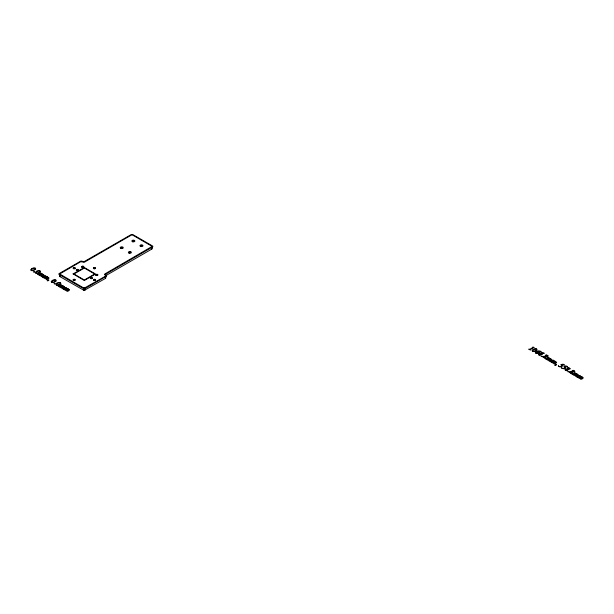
<?xml version="1.0" encoding="UTF-8"?>
<svg xmlns="http://www.w3.org/2000/svg" width="614" height="614" viewBox="0 0 614 614"><rect width="100%" height="100%" fill="white"/><g stroke="black" fill="none" stroke-linecap="round" stroke-linejoin="round"><path stroke-width="0.92" d="M151.965 246.498L104.748 274.013C103.467 274.926 106.729 275.287 105.447 276.2L84.133 288.219L59.719 273.982L80.672 261.741L84.325 262.232L131.465 235.047L132.762 235.147L151.888 246.26L151.65 249.177L105.577 275.778M151.957 248.816L151.827 248.424M59.827 276.039L59.965 276.638L84.133 290.46L105.447 278.434L105.447 277.551M105.723 278.157L105.754 276.423M151.827 246.813L151.827 249.046M151.65 246.805L151.65 249.177M105.685 276.262L105.616 278.303M105.447 276.945L105.447 278.434M84.862 288.081L84.862 290.322M84.678 288.158L84.678 290.399M84.578 288.189L84.578 290.43M84.364 288.219L84.364 290.46M84.133 288.219L84.133 290.46M83.918 288.189L83.918 290.43M83.819 288.158L83.819 290.399M83.642 288.081L83.642 290.322M59.965 274.404L59.965 276.638M59.827 273.798L59.827 276.538M59.773 273.859L59.773 276.477M31.391 269.638L31.345 270.505L32.442 270.574L35.098 269.116L35.213 268.241L33.663 268.318L31.391 269.638M36.042 272.324L35.996 273.184L37.093 273.261L39.749 271.802L39.864 270.928L38.314 271.004L36.042 272.324M51.891 281.473L51.845 282.34L52.95 282.409L55.598 280.959L55.713 280.076L54.17 280.153L51.891 281.473M56.542 284.159L56.496 285.026L57.601 285.096L60.249 283.645L60.364 282.762L58.821 282.839L56.542 284.159M532.745 350.433L532.699 351.292L533.796 351.361L536.452 349.911L536.567 349.036L535.017 349.113L532.745 350.433M558.333 365.844L558.717 366.52L560.375 366.957L561.971 366.589L562.577 365.729L561.756 364.632L562.539 364.478C563.882 365.837 565.931 364.939 562.984 364.171L560.782 364.655L561.541 365.353L561.25 366.489L559.316 366.604L558.333 365.844M561.434 367.632L561.818 368.316L563.475 368.753L565.072 368.377L565.678 367.517L564.857 366.428L565.64 366.266C567.014 367.632 569.017 366.712 566.085 365.959L563.882 366.443L564.642 367.149L564.35 368.277L562.416 368.392L561.434 367.632M105.301 274.443L106.483 275.325A1.949 1.128 0 0 1 106.475 276.185L84.885 288.657A1.681 0.967 0 0 1 83.611 288.657L58.959 274.42A1.681 0.967 0 0 1 58.959 273.683L80.71 261.15A1.781 1.028 0 0 1 81.984 261.157L83.75 261.856L131.258 234.548A1.942 1.121 0 0 1 132.747 234.548L152.686 246.068A1.942 1.121 0 0 1 152.686 246.928L105.301 274.443M73.104 273.89L84.318 280.506L95.554 274.013L84.318 267.527L73.104 273.89M121.135 247.619C122.071 249.115 122.923 246.521 121.135 247.619M129.247 252.308C130.183 253.805 131.035 251.21 129.247 252.308M132.731 240.926C133.668 242.415 134.52 239.821 132.731 240.926M140.844 245.615C141.78 247.112 142.632 244.51 140.844 245.615M533.996 347.37L530.312 349.512L530.442 350.118L528.731 349.136L529.398 349.297C533.251 348.852 531.524 346.066 533.988 347.386M42.612 274.105L44.216 275.249C43.371 276.914 40.785 276.945 41.483 276.262L43.571 275.08L43.379 274.681L42.343 274.512L40.654 276.008L39.265 275.202L41.284 274.558L41.737 273.737L40.693 273.552L38.981 275.041L37.6 274.243L38.076 274.335C38.92 273.69 41.391 272.033 40.877 273.422L42.612 274.105M47.431 276.891L49.043 278.035C48.199 279.7 45.613 279.731 46.303 279.048L48.399 277.866L48.207 277.467L47.171 277.298L45.482 278.794L44.093 277.988L46.111 277.336L46.564 276.515L45.52 276.338L43.801 277.827L42.427 277.029L42.896 277.121C43.747 276.477 46.211 274.819 45.705 276.2L47.431 276.891M63.112 285.947L64.716 287.083C63.871 288.757 61.285 288.787 61.983 288.104L64.079 286.915L63.887 286.515L62.843 286.347L61.162 287.843L59.773 287.045L61.784 286.393L62.244 285.571L61.193 285.387L59.481 286.876L58.107 286.078L58.576 286.17C59.428 285.525 61.891 283.868 61.377 285.257L63.112 285.947M67.939 288.726L69.543 289.869C68.699 291.543 66.112 291.573 66.811 290.882L68.898 289.701L68.707 289.301L67.67 289.133L65.982 290.629L64.593 289.823L66.611 289.179L67.064 288.357L66.02 288.173L64.309 289.662L62.927 288.864L63.403 288.956C64.247 288.311 66.719 286.654 66.205 288.043L67.939 288.726M550.167 358.476L551.771 359.62C550.965 361.308 548.348 361.27 549.039 360.633L551.126 359.451L550.942 359.052L549.898 358.883L548.21 360.38L546.821 359.574L548.839 358.929L549.292 358.108L548.248 357.924L546.537 359.413L545.155 358.614L545.631 358.706C546.698 358.108 548.755 356.366 548.432 357.793L550.167 358.476M554.987 361.262L556.599 362.406C555.754 364.071 553.168 364.102 553.859 363.419L555.954 362.237L555.762 361.838L554.726 361.669L553.114 363.12L551.648 362.36L553.667 361.715L554.12 360.894L553.076 360.71L551.357 362.199L549.983 361.4L550.451 361.493C551.303 360.848 553.767 359.19 553.26 360.579L554.987 361.262M576.868 373.895L578.472 375.039C577.628 376.704 575.042 376.735 575.74 376.052L577.835 374.87L577.644 374.471L576.607 374.302L574.996 375.753L573.53 374.993L575.541 374.348L576.001 373.519L574.957 373.343L573.238 374.832L571.864 374.033L572.332 374.126C573.184 373.481 575.648 371.823 575.141 373.205L576.868 373.895M581.696 376.681L583.3 377.825C582.456 379.49 579.869 379.521 580.568 378.838L582.655 377.656L582.463 377.257L581.427 377.088L579.739 378.585L578.35 377.779L580.368 377.126L580.821 376.305L579.777 376.129L578.066 377.618L576.684 376.819L577.16 376.912C578.004 376.267 580.476 374.609 579.961 375.991L581.696 376.681M48.368 280.498L47.086 280.744L48.736 280.598L48.805 279.984L48.076 279.969L48.368 280.498M555.923 364.869L554.642 365.115L556.292 364.969L556.361 364.355L555.639 364.34L555.923 364.869M543.213 356.419L542.845 357.041L544.595 358.023L545.654 357.793L546.03 356.465L547.88 356.373L548.202 355.851L546.552 354.915L545.539 355.122L545.155 356.227L543.213 356.419M565.271 369.152L564.903 369.774L566.645 370.756L567.712 370.526L568.08 369.198L569.93 369.106L570.252 368.584L568.602 367.648L567.589 367.847L567.206 368.96L565.271 369.152M569.922 371.838L569.554 372.46L571.296 373.442L572.363 373.212L572.732 371.884L574.581 371.792L574.904 371.27L573.253 370.334L572.24 370.534L571.857 371.647L569.922 371.838M34.622 271.925L33.647 271.925L34.622 271.925M55.122 283.76L54.147 283.76L55.122 283.76M542.177 356.297L541.203 356.297L542.177 356.297M568.879 371.716L567.904 371.716L568.879 371.716M546.184 355.276L545.969 356.297L547.765 355.729L546.184 355.276M568.234 368.009L568.027 369.029L569.815 368.461L568.234 368.009M572.885 370.695L572.678 371.716L574.466 371.148L572.885 370.695M545.347 357.21L544.342 357.801L543.321 357.156L545.194 356.404L545.347 357.21M567.397 369.935L566.392 370.534L565.371 369.881L567.244 369.129L567.397 369.935M572.056 372.621L571.043 373.22L570.022 372.568L571.895 371.815L572.056 372.621M539.107 352.436L537.127 353.541L535.761 353.265L535.285 352.413L536.175 351.4L538.862 350.824L541.203 351.438L537.549 351.461L539.107 352.436M542.208 354.224L540.228 355.329L538.862 355.053L538.386 354.209L539.276 353.188L541.962 352.62L544.303 353.227L540.658 353.25L542.208 354.224M31.859 268.556L30.7 269.699L31.137 270.582L33.371 270.705L35.742 269.201L35.389 268.157L33.478 267.934L31.859 268.556M36.51 271.242L35.351 272.386L35.789 273.261L38.022 273.391L40.394 271.887L40.04 270.843L38.129 270.62L36.51 271.242M52.359 280.391L51.2 281.534L51.645 282.417L53.871 282.547L56.242 281.035L55.897 279.992L53.986 279.777L52.359 280.391M57.01 283.077L55.851 284.221L56.296 285.103L58.522 285.234L60.893 283.722L60.548 282.678L58.637 282.463L57.01 283.077M533.213 349.343L532.054 350.494L532.491 351.369L534.725 351.5L537.096 349.995L536.743 348.944L534.832 348.729L533.213 349.343M536.544 351.845L535.792 352.528L535.984 353.18L538.286 352.497L538.087 351.784L536.544 351.845M539.645 353.633L538.892 354.316L539.084 354.969L541.387 354.293L541.187 353.572L539.645 353.633M73.979 273.99L84.318 279.999L94.686 274.013L84.356 268.049L73.979 273.99M132.601 241.77A1.512 0.875 0 0 0 134.865 241.018A1.512 0.875 0 0 0 132.601 240.266A1.512 0.875 0 0 0 132.601 241.77M82.03 267.236A1.082 0.622 0 0 0 83.834 266.952A1.082 0.622 0 0 0 82.506 266.192A1.082 0.622 0 0 0 82.03 267.236M93.911 280.414A1.082 0.622 0 0 0 95.584 279.93A1.082 0.622 0 0 0 94.019 279.339A1.082 0.622 0 0 0 93.911 280.414M73.473 280.352A1.082 0.622 0 0 0 75.223 279.976A1.082 0.622 0 0 0 73.78 279.286A1.082 0.622 0 0 0 73.473 280.352M120.996 248.47A1.512 0.875 0 0 0 123.268 247.711A1.512 0.875 0 0 0 120.996 246.958A1.512 0.875 0 0 0 120.996 248.47M73.596 268.686A1.082 0.622 0 0 0 75.276 268.218A1.082 0.622 0 0 0 73.734 267.612A1.082 0.622 0 0 0 73.596 268.686M140.399 246.329A1.512 0.875 0 0 0 142.924 245.938A1.512 0.875 0 0 0 141.074 244.863A1.512 0.875 0 0 0 140.399 246.329M129.109 253.16A1.512 0.875 0 0 0 131.381 252.408A1.512 0.875 0 0 0 129.109 251.648A1.512 0.875 0 0 0 129.109 253.16M93.865 268.686A1.082 0.622 0 0 0 95.531 268.195A1.082 0.622 0 0 0 93.957 267.612A1.082 0.622 0 0 0 93.865 268.686M96.068 275.341A1.082 0.622 0 0 0 97.872 275.057A1.082 0.622 0 0 0 96.551 274.297A1.082 0.622 0 0 0 96.068 275.341M76.643 270.459A1.082 0.622 0 0 0 78.369 270.037A1.082 0.622 0 0 0 76.873 269.392A1.082 0.622 0 0 0 76.643 270.459M90.734 278.587A1.082 0.622 0 0 0 92.415 278.111A1.082 0.622 0 0 0 90.864 277.513A1.082 0.622 0 0 0 90.734 278.587M93.842 268.518A0.86 0.499 0 0 0 95.285 268.295A0.86 0.499 0 0 0 94.226 267.681A0.86 0.499 0 0 0 93.842 268.518M82.176 267.144A0.86 0.499 0 0 0 83.627 266.921A0.86 0.499 0 0 0 82.568 266.307A0.86 0.499 0 0 0 82.176 267.144M96.221 275.249A0.86 0.499 0 0 0 97.664 275.026A0.86 0.499 0 0 0 96.605 274.42A0.86 0.499 0 0 0 96.221 275.249M93.896 280.245A0.86 0.499 0 0 0 95.339 280.022A0.86 0.499 0 0 0 94.28 279.416A0.86 0.499 0 0 0 93.896 280.245M90.726 278.418A0.86 0.499 0 0 0 92.169 278.196A0.86 0.499 0 0 0 91.11 277.589A0.86 0.499 0 0 0 90.726 278.418M76.689 270.313A0.86 0.499 0 0 0 78.131 270.091A0.86 0.499 0 0 0 77.072 269.485A0.86 0.499 0 0 0 76.689 270.313M73.596 268.525A0.86 0.499 0 0 0 75.038 268.303A0.86 0.499 0 0 0 73.979 267.689A0.86 0.499 0 0 0 73.596 268.525M73.55 280.222A0.86 0.499 0 0 0 74.992 279.999A0.86 0.499 0 0 0 73.941 279.393A0.86 0.499 0 0 0 73.55 280.222"/></g></svg>
